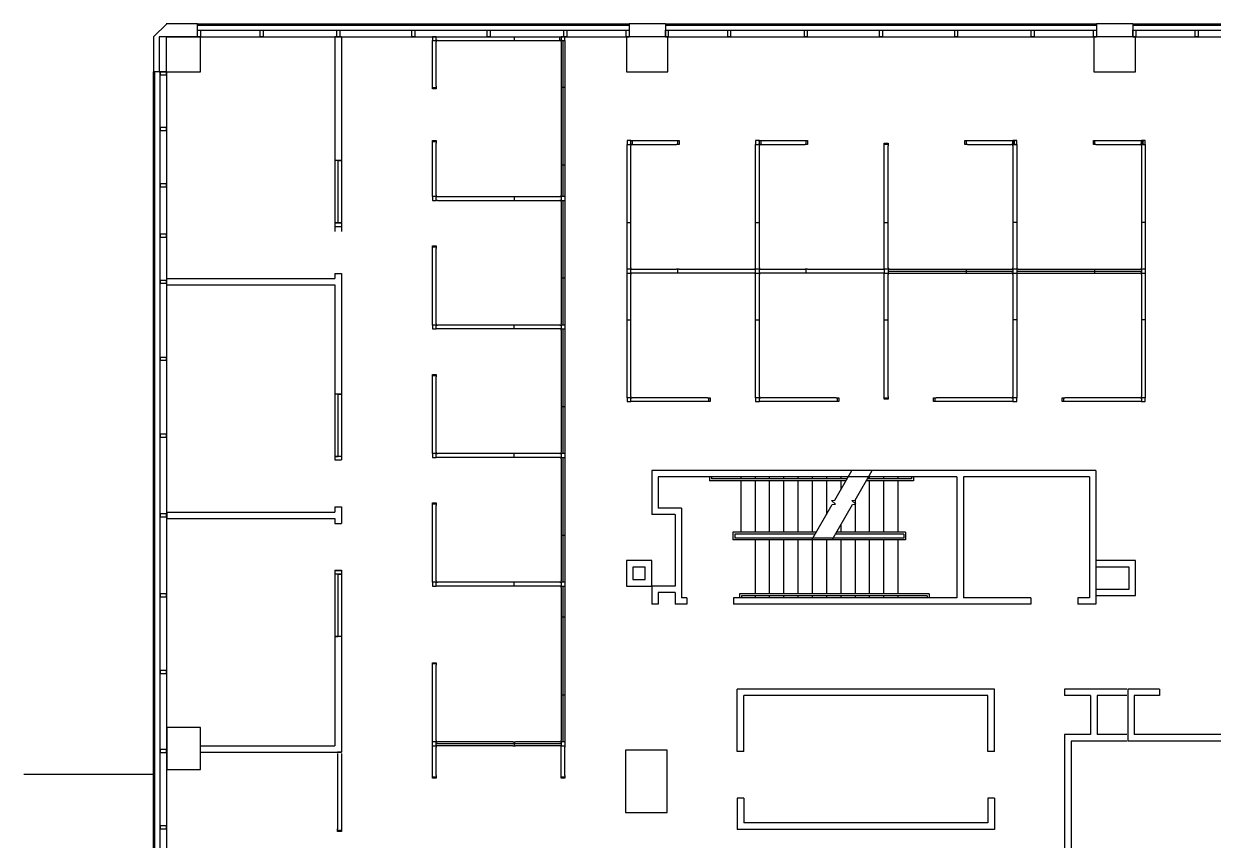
# Model space of a CAD drawing. Header units: inches. Extents: x 1104 to 3431, y 1204 to 3384.
# Drawn here: x 1104 to 2020, y 2755 to 3384 of the extents above; entities that cross this region are included whole.
import ezdxf

# ---------------------------------------------------------------- set-up
doc = ezdxf.new("R2010")
doc.units = ezdxf.units.IN
doc.header["$MEASUREMENT"] = 0
for name, color, linetype in [('E-B-CORE', 8, 'CONTINUOUS'), ('E-B-FURR', 6, 'CONTINUOUS'), ('E-B-GLAZ', 8, 'CONTINUOUS'), ('E-B-MULL', 8, 'CONTINUOUS'), ('E-B-SHEL', 2, 'CONTINUOUS'), ('E-F-STAIR', 8, 'CONTINUOUS'), ('PANELS_201', 6, 'CONTINUOUS')]:
    doc.layers.add(name, color=color, linetype=linetype)

msp = doc.modelspace()

# ---------------------------------------------------------------- linework, layer by layer
at = {"layer": 'E-B-CORE'}
for p, q in [((1929.5, 3040), (1587.5, 3040)), ((1587.5, 3040), (1587.5, 3006)), ((1822.5, 3035), (1592.5, 3035)), ((1592.5, 3035), (1592.5, 3011)), ((1822.5, 3035), (1822.5, 2942)), ((1924.5, 3035), (1827.5, 3035)), ((1827.5, 3035), (1827.5, 2942)), ((1924.5, 3035), (1924.5, 2942)), ((1929.5, 3040), (1929.5, 2937)), ((1605.5, 3006), (1587.5, 3006)), ((1610.5, 3011), (1592.5, 3011)), ((1605.5, 3006), (1605.5, 2951)), ((1610.5, 3011), (1610.5, 2942)), ((1955, 2965.610173), (1929.5, 2965.610173)), ((1955, 2948.610173), (1955, 2965.610173)), ((1605.5, 2951), (1587.5, 2951)), ((1587.5, 2951), (1587.5, 2937)), ((1605.5, 2946), (1592.5, 2946)), ((1592.5, 2946), (1592.5, 2937)), ((1605.5, 2946), (1605.5, 2937)), ((1614.5, 2942), (1610.5, 2942)), ((1614.5, 2942), (1614.5, 2937)), ((1822.5, 2942), (1650.5, 2942)), ((1650.5, 2942), (1650.5, 2937)), ((1879.5, 2942), (1827.5, 2942)), ((1879.5, 2942), (1879.5, 2937)), ((1924.5, 2942), (1915.5, 2942)), ((1915.5, 2942), (1915.5, 2937)), ((1929.5, 2948.610173), (1955, 2948.610173)), ((1592.5, 2937), (1587.5, 2937)), ((1614.5, 2937), (1605.5, 2937)), ((1879.5, 2937), (1650.5, 2937)), ((1929.5, 2937), (1915.5, 2937)), ((1954, 2871.610173), (1954, 2831.610173)), ((1978.5, 2871.610173), (1954, 2871.610173)), ((1959, 2866.610173), (1959, 2836.610173)), ((1978.5, 2866.610173), (1959, 2866.610173)), ((1978.5, 2871.610173), (1978.5, 2866.610173)), ((2103, 2831.610173), (1954, 2831.610173)), ((2103, 2836.610173), (1959, 2836.610173))]:
    msp.add_line(p, q, dxfattribs=at)
for points in [[(1587.5, 2970.610173), (1568, 2970.610173), (1568, 2951), (1587.5, 2951)], [(1582.5, 2965.610173), (1573, 2965.610173), (1573, 2956), (1582.5, 2956)]]:
    msp.add_lwpolyline(points, close=True, dxfattribs=at)
for points in [[(1960, 2970.610173), (1929.5, 2970.610173)], [(1929.5, 2943.610173), (1960, 2943.610173), (1960, 2970.610173)]]:
    msp.add_lwpolyline(points, dxfattribs=at)
at = {"layer": 'E-B-FURR'}
for p, q in [((1238, 3374), (1570, 3374)), ((1348.520601, 3374), (1343.436327, 3374)), ((1343.520601, 3374), (1343.520601, 3223.960452)), ((1348.520601, 3374), (1348.520601, 3223.960452)), ((1598, 3374), (1930, 3374)), ((1958, 3374), (2290, 3374)), ((1214.058273, 2716), (1214.058273, 3347)), ((1343.520601, 3230.812555), (1348.520601, 3230.812555)), ((1343.520601, 3227.812555), (1348.520601, 3227.812555)), ((1214.083223, 3187.960452), (1343.520601, 3187.960452)), ((1214.083223, 3182.862676), (1214.083223, 3187.862676)), ((1343.520601, 3191.812555), (1343.520601, 3187.960452)), ((1343.520601, 3191.812555), (1348.520601, 3191.812555)), ((1348.520601, 3191.812555), (1348.520601, 3048.117026)), ((1214.083223, 3182.960452), (1343.520601, 3182.960452)), ((1343.520601, 3182.960452), (1343.520601, 3048.117026)), ((1343.520601, 3048.117026), (1348.520601, 3048.117026)), ((1214.058273, 3007.971546), (1343.520601, 3007.971546)), ((1214.058273, 3007.93089), (1214.058273, 3002.93089)), ((1343.520601, 3012.117026), (1348.520601, 3012.117026)), ((1343.520601, 3012.117026), (1343.520601, 3007.971546)), ((1348.520601, 3012.117026), (1348.520601, 2999.117026)), ((1214.058273, 3002.971546), (1343.520601, 3002.971546)), ((1343.520601, 3002.971546), (1343.520601, 2999.117026)), ((1343.520601, 2999.117026), (1348.520601, 2999.117026)), ((1343.353543, 2963.089481), (1348.353543, 2963.089481)), ((1343.520601, 2963.117026), (1343.520601, 2827.971546)), ((1343.520601, 2963.117026), (1348.520601, 2963.117026)), ((1348.520601, 2963.117026), (1348.520601, 2822.971546)), ((1851.389827, 2871.610173), (1653.389827, 2871.610173)), ((1653.389827, 2823.610173), (1653.389827, 2871.610173)), ((1846.389827, 2866.610173), (1658.389827, 2866.610173)), ((1658.389827, 2823.610173), (1658.389827, 2866.610173)), ((1846.389827, 2823.610173), (1846.389827, 2866.610173)), ((1851.389827, 2823.610173), (1851.389827, 2871.610173)), ((1953.389827, 2871.610173), (1905.389827, 2871.610173)), ((1905.389827, 2871.610173), (1905.389827, 2866.610173)), ((1925.389827, 2866.610173), (1905.389827, 2866.610173)), ((1925.389827, 2866.610173), (1925.389827, 2836.610173)), ((1930.389827, 2866.610173), (1930.389827, 2836.610173)), ((1953.389827, 2866.610173), (1930.389827, 2866.610173)), ((1925.389827, 2836.610173), (1905.389827, 2836.610173)), ((1905.389827, 2836.610173), (1905.389827, 2729.017365)), ((1953.389827, 2831.610173), (1910.389827, 2831.610173)), ((1910.389827, 2831.610173), (1910.389827, 2731.088433)), ((1953.389827, 2836.610173), (1930.389827, 2836.610173)), ((1240.111079, 2827.971546), (1343.520601, 2827.971546)), ((1240.111079, 2822.971546), (1348.520601, 2822.971546)), ((1658.389827, 2823.610173), (1653.389827, 2823.610173)), ((1851.389827, 2823.610173), (1846.389827, 2823.610173)), ((1214.087116, 2809.653132), (1240.111079, 2809.653132)), ((1653.389827, 2787.610173), (1653.389827, 2763.610173)), ((1658.389827, 2787.610173), (1653.389827, 2787.610173)), ((1658.389827, 2787.610173), (1658.389827, 2768.610173)), ((1846.389827, 2787.610173), (1846.389827, 2768.610173)), ((1851.389827, 2787.610173), (1846.389827, 2787.610173)), ((1851.389827, 2787.610173), (1851.389827, 2763.610173)), ((1846.389827, 2768.610173), (1658.389827, 2768.610173)), ((1851.389827, 2763.610173), (1653.389827, 2763.610173))]:
    msp.add_line(p, q, dxfattribs=at)
for points in [[(1240.111079, 3374), (1208.111079, 3374), (1208.111079, 3347), (1240.111079, 3347)], [(1600, 3374), (1568, 3374), (1568, 3347), (1600, 3347)], [(1960, 3374), (1928, 3374), (1928, 3347), (1960, 3347)], [(1599.389827, 2824.610173), (1567.389827, 2824.610173), (1567.389827, 2776.610173), (1599.389827, 2776.610173)]]:
    msp.add_lwpolyline(points, close=True, dxfattribs=at)
for points in [[(1240.111079, 2842), (1214.087116, 2842), (1214.087116, 2809.653132)], [(1240.111079, 2809.653132), (1240.111079, 2842)]]:
    msp.add_lwpolyline(points, dxfattribs=at)
at = {"layer": 'E-B-GLAZ'}
for p, q in [((1238, 3384), (1570, 3384)), ((1238, 3383), (1570, 3383)), ((1598, 3384), (1930, 3384)), ((1598, 3383), (1930, 3383)), ((1958, 3384), (2290, 3384)), ((1958, 3383), (2290, 3383)), ((1238, 3379), (1570, 3379)), ((1598, 3379), (1930, 3379)), ((1958, 3379), (2290, 3379)), ((1204, 2716), (1204, 3347.104663)), ((1205, 2716), (1205, 3347.104663)), ((1209, 2716), (1209, 3347)), ((1204, 2806), (1104, 2806))]:
    msp.add_line(p, q, dxfattribs=at)
for points in [[(1348.520601, 3230.812555), (1343.520601, 3230.812555), (1346.159248, 3230.812555), (1346.159248, 3278.812555), (1348.520601, 3278.812555), (1343.520601, 3278.812555)], [(1348.520601, 3050.903066), (1343.520601, 3050.903066), (1346.159248, 3050.903066), (1346.159248, 3098.903066), (1348.520601, 3098.903066), (1343.520601, 3098.903066)], [(1348.520601, 2912.117026), (1343.520601, 2912.117026), (1346.159248, 2912.117026), (1346.159248, 2960.117026), (1348.520601, 2960.117026), (1343.520601, 2960.117026)]]:
    msp.add_lwpolyline(points, dxfattribs=at)
at = {"layer": 'E-B-MULL'}
for points in [[(1240.117978, 3379), (1240.117978, 3374), (1237.867978, 3374), (1237.867978, 3379)], [(1288.25, 3379), (1288.25, 3374), (1286, 3374), (1286, 3379)], [(1347.25, 3379), (1347.25, 3374), (1345, 3374), (1345, 3379)], [(1405.125, 3379), (1405.125, 3374), (1402.875, 3374), (1402.875, 3379)], [(1463, 3379), (1463, 3374), (1460.75, 3374), (1460.75, 3379)], [(1522, 3379), (1522, 3374), (1519.75, 3374), (1519.75, 3379)], [(1570, 3379), (1570, 3374), (1567.75, 3374), (1567.75, 3379)], [(1600.25, 3379), (1600.25, 3374), (1598, 3374), (1598, 3379)], [(1648.25, 3379), (1648.25, 3374), (1646, 3374), (1646, 3379)], [(1707.25, 3379), (1707.25, 3374), (1705, 3374), (1705, 3379)], [(1765.125, 3379), (1765.125, 3374), (1762.875, 3374), (1762.875, 3379)], [(1823, 3379), (1823, 3374), (1820.75, 3374), (1820.75, 3379)], [(1882, 3379), (1882, 3374), (1879.75, 3374), (1879.75, 3379)], [(1930, 3379), (1930, 3374), (1927.75, 3374), (1927.75, 3379)], [(1960.25, 3379), (1960.25, 3374), (1958, 3374), (1958, 3379)], [(2008.25, 3379), (2008.25, 3374), (2006, 3374), (2006, 3379)], [(1209, 3344.75), (1214, 3344.75), (1214, 3347), (1209, 3347)], [(1209, 3301.760686), (1214, 3301.760686), (1214, 3304.010686), (1209, 3304.010686)], [(1208.979503, 3258.540661), (1213.979503, 3258.540661), (1213.979503, 3260.790661), (1208.979503, 3260.790661)], [(1208.979503, 3219.763366), (1213.979503, 3219.763366), (1213.979503, 3222.013366), (1208.979503, 3222.013366)], [(1209, 3184.153265), (1214, 3184.153265), (1214, 3186.403265), (1209, 3186.403265)], [(1209, 3124.867484), (1214, 3124.867484), (1214, 3127.117484), (1209, 3127.117484)], [(1209, 3065.658881), (1214, 3065.658881), (1214, 3067.908881), (1209, 3067.908881)], [(1209, 3004.299338), (1214, 3004.299338), (1214, 3006.549338), (1209, 3006.549338)], [(1209, 2942.771172), (1214, 2942.771172), (1214, 2945.021172), (1209, 2945.021172)], [(1209, 2883.621373), (1214, 2883.621373), (1214, 2885.871373), (1209, 2885.871373)], [(1209, 2822.942576), (1214, 2822.942576), (1214, 2825.192576), (1209, 2825.192576)], [(1209, 2764.079505), (1214, 2764.079505), (1214, 2766.329505), (1209, 2766.329505)]]:
    msp.add_lwpolyline(points, close=True, dxfattribs=at)
at = {"layer": 'E-B-SHEL'}
for p, q in [((1214.0399, 3384), (1204, 3373.9601)), ((1237.669498, 3384), (1213.688372, 3384)), ((1237.699478, 3373.9601), (1237.699478, 3383.9601)), ((1570, 3384), (1570, 3374)), ((1598, 3384), (1570, 3384)), ((1598, 3384), (1598, 3374)), ((1930, 3384), (1930, 3374)), ((1958, 3384), (1930, 3384)), ((1958, 3384), (1958, 3374)), ((1204, 3373.9601), (1204, 3347.104663)), ((1238, 3374), (1210, 3374)), ((1238, 3374.010018), (1210.368025, 3374.010018)), ((1214, 3347.104663), (1214, 3373.9601)), ((1214, 3373.9601), (1240.165804, 3373.9601)), ((1598, 3374), (1570, 3374)), ((1958, 3374), (1930, 3374)), ((1214, 3347.104663), (1204, 3347.104663))]:
    msp.add_line(p, q, dxfattribs=at)
at = {"layer": 'E-F-STAIR'}
for p, q in [((1632, 3035), (1632, 3032)), ((1737.004818, 3032), (1632, 3032)), ((1633.5, 3035), (1633.5, 3033.5)), ((1737.870843, 3033.5), (1633.5, 3033.5)), ((1656, 3035), (1656, 3033.5)), ((1656, 3032), (1656, 2992.5)), ((1667, 3035), (1667, 3033.5)), ((1667, 3032), (1667, 2992.5)), ((1678, 3035), (1678, 3033.5)), ((1678, 3032), (1678, 2992.5)), ((1689, 3035), (1689, 3033.5)), ((1689, 3032), (1689, 2992.5)), ((1700, 3035), (1700, 3033.5)), ((1700, 3032), (1700, 2992.5)), ((1711, 3035), (1711, 3033.5)), ((1711, 3032), (1711, 2992.5)), ((1722, 3035), (1722, 3033.5)), ((1722, 3032), (1722, 3006.010893)), ((1733, 3035), (1733, 3033.5)), ((1733, 3032), (1733, 3025.063452)), ((1789, 3032), (1752.667234, 3032)), ((1787.5, 3033.5), (1753.533259, 3033.5)), ((1755, 3035), (1755, 3033.5)), ((1755, 3032), (1755, 2992.5)), ((1766, 3035), (1766, 3033.5)), ((1766, 3032), (1766, 2992.5)), ((1777, 3035), (1777, 3033.5)), ((1777, 3032), (1777, 2992.5)), ((1787.5, 3035), (1787.5, 3033.5)), ((1789, 3035), (1789, 3032)), ((1744, 3017.25124), (1744, 2992.5)), ((1733, 2997.935352), (1733, 2992.5)), ((1714.199482, 2992.5), (1650, 2992.5)), ((1650, 2992.5), (1650, 2986.5)), ((1783, 2986.5), (1650, 2986.5)), ((1713.333457, 2991), (1651.5, 2991)), ((1651.5, 2991), (1651.5, 2988)), ((1781.5, 2988), (1651.5, 2988)), ((1667, 2986.5), (1667, 2945)), ((1678, 2986.5), (1678, 2945)), ((1689, 2986.5), (1689, 2945)), ((1700, 2986.5), (1700, 2945)), ((1711, 2986.5), (1711, 2945)), ((1722, 2986.5), (1722, 2945)), ((1781.5, 2991), (1728.995873, 2991)), ((1783, 2992.5), (1729.861898, 2992.5)), ((1733, 2986.5), (1733, 2945)), ((1744, 2986.5), (1744, 2945)), ((1755, 2986.5), (1755, 2945)), ((1766, 2986.5), (1766, 2945)), ((1777, 2986.5), (1777, 2945)), ((1781.5, 2991), (1781.5, 2988)), ((1783, 2992.5), (1783, 2986.5)), ((1801, 2945), (1655, 2945)), ((1655, 2945), (1655, 2942)), ((1799.5, 2943.5), (1656.5, 2943.5)), ((1656.5, 2943.5), (1656.5, 2942)), ((1667, 2943.5), (1667, 2942)), ((1678, 2943.5), (1678, 2942)), ((1689, 2943.5), (1689, 2942)), ((1700, 2943.5), (1700, 2942)), ((1711, 2943.5), (1711, 2942)), ((1722, 2943.5), (1722, 2942)), ((1733, 2943.5), (1733, 2942)), ((1744, 2943.5), (1744, 2942)), ((1755, 2943.5), (1755, 2942)), ((1766, 2943.5), (1766, 2942)), ((1777, 2943.5), (1777, 2942)), ((1799.5, 2943.5), (1799.5, 2942)), ((1801, 2945), (1801, 2942))]:
    msp.add_line(p, q, dxfattribs=at)
for points in [[(1710.735381, 2986.5), (1726.431571, 3013.6866), (1728.930949, 3014.015649), (1726.002746, 3016.943852), (1728.502124, 3017.272902), (1741.62362, 3040)], [(1726.397797, 2986.5), (1742.093987, 3013.6866), (1744.593365, 3014.015649), (1741.665162, 3016.943852), (1744.16454, 3017.272902), (1757.286036, 3040)]]:
    msp.add_lwpolyline(points, dxfattribs=at)
at = {"layer": 'PANELS_201', "linetype": 'Continuous'}
for p, q in [((1480.6363, 3374), (1482.6363, 3374)), ((1480.6363, 3371), (1482.6363, 3371)), ((1481.6363, 3374), (1481.6363, 3371)), ((1517.636298, 3374), (1517.636298, 3371)), ((1571.501499, 3291.01024), (1571.501499, 3294.01024)), ((1670.501499, 3291.01024), (1670.501499, 3294.01024)), ((1866.501499, 3294.01024), (1866.501499, 3291.01024)), ((1965.501499, 3294.01024), (1965.501499, 3291.01024)), ((1572.501499, 3195.01024), (1606.501499, 3195.01024)), ((1606.501499, 3192.01024), (1572.501499, 3192.01024)), ((1608.501499, 3195.01024), (1666.501499, 3195.01024)), ((1666.501499, 3192.01024), (1608.501499, 3192.01024)), ((1671.501499, 3195.01024), (1705.501499, 3195.01024)), ((1705.501499, 3192.01024), (1671.501499, 3192.01024)), ((1707.501499, 3195.01024), (1765.501499, 3195.01024)), ((1765.501499, 3192.01024), (1707.501499, 3192.01024))]:
    msp.add_line(p, q, dxfattribs=at)
for points in [[(1421.6363, 3374), (1418.6363, 3374), (1418.6363, 3371)], [(1418.6363, 3370), (1418.6363, 3371), (1421.6363, 3371), (1421.6363, 3370)], [(1422.6363, 3371), (1421.6363, 3371), (1421.6363, 3374), (1422.6363, 3374)], [(1422.6363, 3374), (1480.6363, 3374)], [(1422.6363, 3371), (1480.6363, 3371)], [(1482.6363, 3374), (1516.636298, 3374)], [(1482.6363, 3371), (1516.636298, 3371)], [(1518.636298, 3371), (1517.636298, 3371), (1516.636298, 3371), (1516.636298, 3374), (1518.636298, 3374)], [(1516.636298, 3374), (1517.636298, 3374), (1517.636298, 3371), (1516.636298, 3371)], [(1520.636298, 3371), (1520.636298, 3374), (1517.636298, 3374)], [(1517.636298, 3370), (1517.636298, 3371), (1520.636298, 3371), (1520.636298, 3370)], [(1519.136298, 3371), (1519.136298, 3335)], [(1418.6363, 3336.000002), (1418.6363, 3370)], [(1421.6363, 3336.000002), (1421.6363, 3370)], [(1517.636298, 3370), (1517.636298, 3336)], [(1520.636298, 3370), (1520.636298, 3336)], [(1421.6363, 3336.000002), (1421.6363, 3335.000002), (1421.6363, 3334.000002), (1418.6363, 3334.000002), (1418.6363, 3336.000002)], [(1418.6363, 3335.000002), (1421.6363, 3335.000002)], [(1517.635523, 3335.998679), (1517.635523, 3333.998679)], [(1520.635523, 3334.998679), (1517.635523, 3334.998679)], [(1517.635523, 3333.998679), (1517.635523, 3275.998679)], [(1519.135523, 3334.998679), (1519.135523, 3274.998679)], [(1520.635523, 3335.998679), (1520.635523, 3333.998679)], [(1520.635523, 3333.998679), (1520.635523, 3275.998679)], [(1418.635523, 3291.998679), (1418.635523, 3292.998679), (1418.635523, 3293.998679), (1421.635523, 3293.998679), (1421.635523, 3291.998679)], [(1421.635523, 3292.998679), (1418.635523, 3292.998679)], [(1418.635523, 3251.998679), (1418.635523, 3291.998679)], [(1421.635523, 3251.998679), (1421.635523, 3291.998679)], [(1571.501499, 3294.01024), (1568.501499, 3294.01024), (1568.501499, 3291.01024)], [(1568.501499, 3290.01024), (1568.501499, 3291.01024), (1571.501499, 3291.01024), (1571.501499, 3290.01024)], [(1568.501499, 3232.01024), (1568.501499, 3290.01024)], [(1570.501499, 3294.01024), (1571.501499, 3294.01024), (1572.501499, 3294.01024), (1572.501499, 3291.01024), (1570.501499, 3291.01024)], [(1572.501499, 3291.01024), (1571.501499, 3291.01024), (1571.501499, 3294.01024), (1572.501499, 3294.01024)], [(1571.501499, 3232.01024), (1571.501499, 3290.01024)], [(1572.501499, 3294.01024), (1606.501498, 3294.01024)], [(1572.501499, 3291.01024), (1606.501498, 3291.01024)], [(1606.501498, 3294.01024), (1607.501498, 3294.01024), (1608.501498, 3294.01024), (1608.501498, 3291.01024), (1606.501498, 3291.01024)], [(1607.501498, 3291.01024), (1607.501498, 3294.01024)], [(1670.501499, 3294.01024), (1667.501499, 3294.01024), (1667.501499, 3291.01024)], [(1667.501499, 3290.01024), (1667.501499, 3291.01024), (1670.501499, 3291.01024), (1670.501499, 3290.01024)], [(1667.501499, 3232.01024), (1667.501499, 3290.01024)], [(1669.501499, 3294.01024), (1670.501499, 3294.01024), (1671.501499, 3294.01024), (1671.501499, 3291.01024), (1669.501499, 3291.01024)], [(1671.501499, 3291.01024), (1670.501499, 3291.01024), (1670.501499, 3294.01024), (1671.501499, 3294.01024)], [(1670.501499, 3232.01024), (1670.501499, 3290.01024)], [(1671.501499, 3294.01024), (1705.501498, 3294.01024)], [(1671.501499, 3291.01024), (1705.501498, 3291.01024)], [(1705.501498, 3294.01024), (1706.501498, 3294.01024), (1707.501498, 3294.01024), (1707.501498, 3291.01024), (1705.501498, 3291.01024)], [(1706.501498, 3291.01024), (1706.501498, 3294.01024)], [(1766.501499, 3290.01024), (1766.501499, 3291.01024), (1766.501499, 3292.01024), (1769.501499, 3292.01024), (1769.501499, 3290.01024)], [(1769.501499, 3291.01024), (1766.501499, 3291.01024)], [(1766.501499, 3232.01024), (1766.501499, 3290.01024)], [(1769.501499, 3232.01024), (1769.501499, 3290.01024)], [(1830.501501, 3291.01024), (1829.501501, 3291.01024), (1828.501501, 3291.01024), (1828.501501, 3294.01024), (1830.501501, 3294.01024)], [(1829.501501, 3294.01024), (1829.501501, 3291.01024)], [(1830.501501, 3294.01024), (1864.501499, 3294.01024)], [(1830.501501, 3291.01024), (1864.501499, 3291.01024)], [(1864.501499, 3294.01024), (1865.501499, 3294.01024), (1865.501499, 3291.01024), (1864.501499, 3291.01024)], [(1867.501499, 3291.01024), (1866.501499, 3291.01024), (1865.501499, 3291.01024), (1865.501499, 3294.01024), (1867.501499, 3294.01024)], [(1868.501499, 3291.01024), (1868.501499, 3294.01024), (1865.501499, 3294.01024)], [(1865.501499, 3290.01024), (1865.501499, 3291.01024), (1868.501499, 3291.01024), (1868.501499, 3290.01024)], [(1865.501499, 3290.01024), (1865.501499, 3232.01024)], [(1868.501499, 3290.01024), (1868.501499, 3232.01024)], [(1929.501501, 3291.01024), (1928.501501, 3291.01024), (1927.501501, 3291.01024), (1927.501501, 3294.01024), (1929.501501, 3294.01024)], [(1928.501501, 3294.01024), (1928.501501, 3291.01024)], [(1929.501501, 3294.01024), (1963.501499, 3294.01024)], [(1929.501501, 3291.01024), (1963.501499, 3291.01024)], [(1963.501499, 3294.01024), (1964.501499, 3294.01024), (1964.501499, 3291.01024), (1963.501499, 3291.01024)], [(1966.501499, 3291.01024), (1965.501499, 3291.01024), (1964.501499, 3291.01024), (1964.501499, 3294.01024), (1966.501499, 3294.01024)], [(1967.501499, 3291.01024), (1967.501499, 3294.01024), (1964.501499, 3294.01024)], [(1964.501499, 3290.01024), (1964.501499, 3291.01024), (1967.501499, 3291.01024), (1967.501499, 3290.01024)], [(1964.501499, 3290.01024), (1964.501499, 3232.01024)], [(1967.501499, 3290.01024), (1967.501499, 3232.01024)], [(1517.635523, 3275.998679), (1517.635523, 3273.998679)], [(1520.635523, 3274.998679), (1517.635523, 3274.998679)], [(1517.635523, 3273.998679), (1517.635523, 3251.998679)], [(1519.135523, 3274.998679), (1519.135523, 3250.998679)], [(1520.635523, 3275.998679), (1520.635523, 3273.998679)], [(1520.635523, 3273.998679), (1520.635523, 3251.998679)], [(1421.635523, 3251.998679), (1421.635523, 3250.998679), (1418.635523, 3250.998679), (1418.635523, 3251.998679)], [(1520.635523, 3251.998679), (1520.635523, 3250.998679), (1517.635523, 3250.998679), (1517.635523, 3251.998679)], [(1418.635523, 3250.998679), (1418.635523, 3247.998679), (1421.635523, 3247.998679)], [(1422.635523, 3247.998679), (1421.635523, 3247.998679), (1421.635523, 3250.998679), (1422.635523, 3250.998679)], [(1422.635523, 3250.998679), (1480.635523, 3250.998679)], [(1422.635523, 3247.998679), (1480.635523, 3247.998679)], [(1480.635523, 3250.998679), (1482.635523, 3250.998679)], [(1480.635523, 3247.998679), (1482.635523, 3247.998679)], [(1481.635523, 3250.998679), (1481.635523, 3247.998679)], [(1482.635523, 3250.998679), (1516.635523, 3250.998679)], [(1482.635523, 3247.998679), (1516.635523, 3247.998679)], [(1516.635523, 3250.998679), (1517.635523, 3250.998679), (1517.635523, 3247.998679), (1516.635523, 3247.998679)], [(1517.635523, 3246.998679), (1517.635523, 3247.998679), (1520.635523, 3247.998679), (1520.635523, 3246.998679)], [(1517.635523, 3246.998679), (1517.635523, 3188.998679)], [(1519.135523, 3247.998679), (1519.135523, 3187.998679)], [(1520.635523, 3250.998679), (1520.635523, 3247.998679)], [(1520.635523, 3246.998679), (1520.635523, 3188.998679)], [(1568.501499, 3230.01024), (1568.501499, 3232.01024)], [(1568.501499, 3231.01024), (1571.501499, 3231.01024)], [(1568.501499, 3196.01024), (1568.501499, 3230.01024)], [(1571.501499, 3230.01024), (1571.501499, 3232.01024)], [(1571.501499, 3196.01024), (1571.501499, 3230.01024)], [(1667.501499, 3230.01024), (1667.501499, 3232.01024)], [(1667.501499, 3231.01024), (1670.501499, 3231.01024)], [(1667.501499, 3196.01024), (1667.501499, 3230.01024)], [(1670.501499, 3230.01024), (1670.501499, 3232.01024)], [(1670.501499, 3196.01024), (1670.501499, 3230.01024)], [(1766.501499, 3230.01024), (1766.501499, 3232.01024)], [(1766.501499, 3231.01024), (1769.501499, 3231.01024)], [(1766.501499, 3196.01024), (1766.501499, 3230.01024)], [(1769.501499, 3230.01024), (1769.501499, 3232.01024)], [(1769.501499, 3196.01024), (1769.501499, 3230.01024)], [(1865.501499, 3232.01024), (1865.501499, 3230.01024)], [(1868.501499, 3231.01024), (1865.501499, 3231.01024)], [(1865.501499, 3230.01024), (1865.501499, 3196.01024)], [(1868.501499, 3232.01024), (1868.501499, 3230.01024)], [(1868.501499, 3230.01024), (1868.501499, 3196.01024)], [(1964.501499, 3232.01024), (1964.501499, 3230.01024)], [(1967.501499, 3231.01024), (1964.501499, 3231.01024)], [(1964.501499, 3230.01024), (1964.501499, 3196.01024)], [(1967.501499, 3232.01024), (1967.501499, 3230.01024)], [(1967.501499, 3230.01024), (1967.501499, 3196.01024)], [(1418.635523, 3210.998679), (1418.635523, 3211.998679), (1418.635523, 3212.998679), (1421.635523, 3212.998679), (1421.635523, 3210.998679)], [(1421.635523, 3211.998679), (1418.635523, 3211.998679)], [(1418.635523, 3152.998679), (1418.635523, 3210.998679)], [(1421.635523, 3152.998679), (1421.635523, 3210.998679)], [(1517.635523, 3188.998679), (1517.635523, 3186.998679)], [(1520.635523, 3187.998679), (1517.635523, 3187.998679)], [(1517.635523, 3186.998679), (1517.635523, 3152.998679)], [(1519.135523, 3187.998679), (1519.135523, 3151.998679)], [(1520.635523, 3188.998679), (1520.635523, 3186.998679)], [(1520.635523, 3186.998679), (1520.635523, 3152.998679)], [(1571.501499, 3196.01024), (1571.501499, 3195.01024), (1568.501499, 3195.01024), (1568.501499, 3196.01024)], [(1568.501499, 3192.01024), (1568.501499, 3195.01024)], [(1568.501499, 3191.01024), (1568.501499, 3192.01024), (1571.501499, 3192.01024), (1571.501499, 3191.01024)], [(1568.501499, 3157.01024), (1568.501499, 3191.01024)], [(1572.501499, 3192.01024), (1571.501499, 3192.01024), (1571.501499, 3195.01024), (1572.501499, 3195.01024)], [(1571.501499, 3157.01024), (1571.501499, 3191.01024)], [(1608.501499, 3195.01024), (1606.501499, 3195.01024)], [(1608.501499, 3192.01024), (1606.501499, 3192.01024)], [(1607.501499, 3192.01024), (1607.501499, 3195.01024)], [(1666.501499, 3192.01024), (1667.501499, 3192.01024), (1667.501499, 3195.01024), (1666.501499, 3195.01024)], [(1670.501499, 3196.01024), (1670.501499, 3195.01024), (1667.501499, 3195.01024), (1667.501499, 3196.01024)], [(1667.501499, 3191.01024), (1667.501499, 3192.01024), (1670.501499, 3192.01024), (1670.501499, 3191.01024)], [(1667.501499, 3157.01024), (1667.501499, 3191.01024)], [(1671.501499, 3192.01024), (1670.501499, 3192.01024), (1670.501499, 3195.01024), (1671.501499, 3195.01024)], [(1670.501499, 3157.01024), (1670.501499, 3191.01024)], [(1707.501499, 3195.01024), (1705.501499, 3195.01024)], [(1707.501499, 3192.01024), (1705.501499, 3192.01024)], [(1706.501499, 3192.01024), (1706.501499, 3195.01024)], [(1765.501499, 3195.01024), (1766.501499, 3195.01024), (1766.501499, 3192.01024), (1765.501499, 3192.01024)], [(1769.501499, 3196.01024), (1769.501499, 3195.01024), (1766.501499, 3195.01024), (1766.501499, 3196.01024)], [(1766.501499, 3191.01024), (1766.501499, 3192.01024), (1769.501499, 3192.01024), (1769.501499, 3191.01024)], [(1766.501499, 3157.01024), (1766.501499, 3191.01024)], [(1770.501499, 3195.01024), (1769.501499, 3195.01024), (1769.501499, 3192.01024), (1770.501499, 3192.01024)], [(1769.501499, 3193.51024), (1829.501499, 3193.51024)], [(1769.501499, 3157.01024), (1769.501499, 3191.01024)], [(1770.501499, 3195.01024), (1828.501499, 3195.01024)], [(1770.501499, 3192.01024), (1828.501499, 3192.01024)], [(1828.501499, 3195.01024), (1830.501499, 3195.01024)], [(1828.501499, 3192.01024), (1830.501499, 3192.01024)], [(1829.501499, 3195.01024), (1829.501499, 3192.01024)], [(1829.501499, 3193.51024), (1865.501499, 3193.51024)], [(1830.501499, 3195.01024), (1864.501499, 3195.01024)], [(1830.501499, 3192.01024), (1864.501499, 3192.01024)], [(1864.501499, 3195.01024), (1865.501499, 3195.01024), (1865.501499, 3192.01024), (1864.501499, 3192.01024)], [(1868.501499, 3196.01024), (1868.501499, 3195.01024), (1865.501499, 3195.01024), (1865.501499, 3196.01024)], [(1865.501499, 3191.01024), (1865.501499, 3192.01024), (1868.501499, 3192.01024), (1868.501499, 3191.01024)], [(1865.501499, 3191.01024), (1865.501499, 3157.01024)], [(1869.501499, 3195.01024), (1868.501499, 3195.01024), (1868.501499, 3192.01024), (1869.501499, 3192.01024)], [(1868.501499, 3193.51024), (1928.501499, 3193.51024)], [(1868.501499, 3191.01024), (1868.501499, 3157.01024)], [(1869.501499, 3195.01024), (1927.501499, 3195.01024)], [(1869.501499, 3192.01024), (1927.501499, 3192.01024)], [(1927.501499, 3195.01024), (1929.501499, 3195.01024)], [(1927.501499, 3192.01024), (1929.501499, 3192.01024)], [(1928.501499, 3195.01024), (1928.501499, 3192.01024)], [(1928.501499, 3193.51024), (1964.501499, 3193.51024)], [(1929.501499, 3195.01024), (1963.501499, 3195.01024)], [(1929.501499, 3192.01024), (1963.501499, 3192.01024)], [(1963.501499, 3195.01024), (1964.501499, 3195.01024), (1964.501499, 3192.01024), (1963.501499, 3192.01024)], [(1967.501499, 3196.01024), (1967.501499, 3195.01024), (1964.501499, 3195.01024), (1964.501499, 3196.01024)], [(1964.501499, 3191.01024), (1964.501499, 3192.01024), (1967.501499, 3192.01024), (1967.501499, 3191.01024)], [(1964.501499, 3191.01024), (1964.501499, 3157.01024)], [(1967.501499, 3195.01024), (1967.501499, 3192.01024)], [(1967.501499, 3191.01024), (1967.501499, 3157.01024)], [(1421.635523, 3152.998679), (1421.635523, 3151.998679), (1418.635523, 3151.998679), (1418.635523, 3152.998679)], [(1418.635523, 3151.998679), (1418.635523, 3148.998679), (1421.635523, 3148.998679)], [(1422.635523, 3148.998679), (1421.635523, 3148.998679), (1421.635523, 3151.998679), (1422.635523, 3151.998679)], [(1480.635523, 3151.998679), (1422.635523, 3151.998679)], [(1482.635523, 3151.998679), (1480.635523, 3151.998679)], [(1481.635523, 3148.998679), (1481.635523, 3151.998679)], [(1516.635523, 3151.998679), (1482.635523, 3151.998679)], [(1516.635523, 3151.998679), (1517.635523, 3151.998679), (1517.635523, 3148.998679), (1516.635523, 3148.998679)], [(1520.635523, 3152.998679), (1520.635523, 3151.998679), (1517.635523, 3151.998679), (1517.635523, 3152.998679)], [(1520.635523, 3151.998679), (1520.635523, 3148.998679)], [(1568.501499, 3155.01024), (1568.501499, 3157.01024)], [(1568.501499, 3156.01024), (1571.501499, 3156.01024)], [(1568.501499, 3097.01024), (1568.501499, 3155.01024)], [(1571.501499, 3155.01024), (1571.501499, 3157.01024)], [(1571.501499, 3097.01024), (1571.501499, 3155.01024)], [(1667.501499, 3155.01024), (1667.501499, 3157.01024)], [(1667.501499, 3156.01024), (1670.501499, 3156.01024)], [(1667.501499, 3097.01024), (1667.501499, 3155.01024)], [(1670.501499, 3155.01024), (1670.501499, 3157.01024)], [(1670.501499, 3097.01024), (1670.501499, 3155.01024)], [(1766.501499, 3155.01024), (1766.501499, 3157.01024)], [(1766.501499, 3156.01024), (1769.501499, 3156.01024)], [(1766.501499, 3097.01024), (1766.501499, 3155.01024)], [(1769.501499, 3155.01024), (1769.501499, 3157.01024)], [(1769.501499, 3097.01024), (1769.501499, 3155.01024)], [(1865.501499, 3157.01024), (1865.501499, 3155.01024)], [(1868.501499, 3156.01024), (1865.501499, 3156.01024)], [(1865.501499, 3155.01024), (1865.501499, 3097.01024)], [(1868.501499, 3157.01024), (1868.501499, 3155.01024)], [(1868.501499, 3155.01024), (1868.501499, 3097.01024)], [(1964.501499, 3157.01024), (1964.501499, 3155.01024)], [(1967.501499, 3156.01024), (1964.501499, 3156.01024)], [(1964.501499, 3155.01024), (1964.501499, 3097.01024)], [(1967.501499, 3157.01024), (1967.501499, 3155.01024)], [(1967.501499, 3155.01024), (1967.501499, 3097.01024)], [(1480.635523, 3148.998679), (1422.635523, 3148.998679)], [(1482.635523, 3148.998679), (1480.635523, 3148.998679)], [(1516.635523, 3148.998679), (1482.635523, 3148.998679)], [(1517.635523, 3147.998679), (1517.635523, 3148.998679), (1520.635523, 3148.998679), (1520.635523, 3147.998679)], [(1517.635523, 3147.998679), (1517.635523, 3089.998679)], [(1519.135523, 3148.998679), (1519.135523, 3088.998679)], [(1520.635523, 3147.998679), (1520.635523, 3089.998679)], [(1418.635523, 3111.998679), (1418.635523, 3112.998679), (1418.635523, 3113.998679), (1421.635523, 3113.998679), (1421.635523, 3111.998679)], [(1421.635523, 3112.998679), (1418.635523, 3112.998679)], [(1418.635523, 3053.998679), (1418.635523, 3111.998679)], [(1421.635523, 3053.998679), (1421.635523, 3111.998679)], [(1571.501499, 3097.01024), (1571.501499, 3096.01024), (1568.501499, 3096.01024), (1568.501499, 3097.01024)], [(1568.501499, 3096.01024), (1568.501499, 3093.01024), (1571.501499, 3093.01024)], [(1572.501499, 3093.01024), (1571.501499, 3093.01024), (1571.501499, 3096.01024), (1572.501499, 3096.01024)], [(1630.501499, 3096.01024), (1572.501499, 3096.01024)], [(1630.501499, 3096.01024), (1631.501499, 3096.01024), (1632.501499, 3096.01024), (1632.501499, 3093.01024), (1630.501499, 3093.01024)], [(1631.501499, 3093.01024), (1631.501499, 3096.01024)], [(1670.501499, 3097.01024), (1670.501499, 3096.01024), (1667.501499, 3096.01024), (1667.501499, 3097.01024)], [(1667.501499, 3096.01024), (1667.501499, 3093.01024), (1670.501499, 3093.01024)], [(1671.501499, 3093.01024), (1670.501499, 3093.01024), (1670.501499, 3096.01024), (1671.501499, 3096.01024)], [(1729.501499, 3096.01024), (1671.501499, 3096.01024)], [(1729.501499, 3096.01024), (1730.501499, 3096.01024), (1731.501499, 3096.01024), (1731.501499, 3093.01024), (1729.501499, 3093.01024)], [(1730.501499, 3093.01024), (1730.501499, 3096.01024)], [(1769.501499, 3097.01024), (1769.501499, 3096.01024), (1769.501499, 3095.01024), (1766.501499, 3095.01024), (1766.501499, 3097.01024)], [(1766.501499, 3096.01024), (1769.501499, 3096.01024)], [(1806.501499, 3093.01024), (1805.501499, 3093.01024), (1804.501499, 3093.01024), (1804.501499, 3096.01024), (1806.501499, 3096.01024)], [(1805.501499, 3096.01024), (1805.501499, 3093.01024)], [(1864.501499, 3096.01024), (1806.501499, 3096.01024)], [(1864.501499, 3096.01024), (1865.501499, 3096.01024), (1865.501499, 3093.01024), (1864.501499, 3093.01024)], [(1868.501499, 3097.01024), (1868.501499, 3096.01024), (1865.501499, 3096.01024), (1865.501499, 3097.01024)], [(1865.501499, 3093.01024), (1868.501499, 3093.01024), (1868.501499, 3096.01024)], [(1905.501499, 3093.01024), (1904.501499, 3093.01024), (1903.501499, 3093.01024), (1903.501499, 3096.01024), (1905.501499, 3096.01024)], [(1904.501499, 3096.01024), (1904.501499, 3093.01024)], [(1963.501499, 3096.01024), (1905.501499, 3096.01024)], [(1963.501499, 3096.01024), (1964.501499, 3096.01024), (1964.501499, 3093.01024), (1963.501499, 3093.01024)], [(1967.501499, 3097.01024), (1967.501499, 3096.01024), (1964.501499, 3096.01024), (1964.501499, 3097.01024)], [(1964.501499, 3093.01024), (1967.501499, 3093.01024), (1967.501499, 3096.01024)], [(1517.635523, 3089.998679), (1517.635523, 3087.998679)], [(1520.635523, 3088.998679), (1517.635523, 3088.998679)], [(1517.635523, 3087.998679), (1517.635523, 3053.998679)], [(1519.135523, 3088.998679), (1519.135523, 3052.998679)], [(1520.635523, 3089.998679), (1520.635523, 3087.998679)], [(1520.635523, 3087.998679), (1520.635523, 3053.998679)], [(1630.501499, 3093.01024), (1572.501499, 3093.01024)], [(1729.501499, 3093.01024), (1671.501499, 3093.01024)], [(1864.501499, 3093.01024), (1806.501499, 3093.01024)], [(1963.501499, 3093.01024), (1905.501499, 3093.01024)], [(1421.635523, 3053.998679), (1421.635523, 3052.998679), (1418.635523, 3052.998679), (1418.635523, 3053.998679)], [(1418.635523, 3052.998679), (1418.635523, 3049.998679), (1421.635523, 3049.998679)], [(1422.635523, 3049.998679), (1421.635523, 3049.998679), (1421.635523, 3052.998679), (1422.635523, 3052.998679)], [(1480.635523, 3052.998679), (1422.635523, 3052.998679)], [(1480.635523, 3049.998679), (1422.635523, 3049.998679)], [(1482.635523, 3052.998679), (1480.635523, 3052.998679)], [(1482.635523, 3049.998679), (1480.635523, 3049.998679)], [(1481.635523, 3049.998679), (1481.635523, 3052.998679)], [(1516.635523, 3052.998679), (1482.635523, 3052.998679)], [(1516.635523, 3049.998679), (1482.635523, 3049.998679)], [(1516.635523, 3052.998679), (1517.635523, 3052.998679), (1517.635523, 3049.998679), (1516.635523, 3049.998679)], [(1520.635523, 3053.998679), (1520.635523, 3052.998679), (1517.635523, 3052.998679), (1517.635523, 3053.998679)], [(1517.635523, 3048.998679), (1517.635523, 3049.998679), (1520.635523, 3049.998679), (1520.635523, 3048.998679)], [(1519.135523, 3049.998679), (1519.135523, 2989.998679)], [(1520.635523, 3052.998679), (1520.635523, 3049.998679)], [(1517.635523, 3048.998679), (1517.635523, 2990.998679)], [(1520.635523, 3048.998679), (1520.635523, 2990.998679)], [(1418.635523, 3012.998679), (1418.635523, 3013.998679), (1418.635523, 3014.998679), (1421.635523, 3014.998679), (1421.635523, 3012.998679)], [(1421.635523, 3013.998679), (1418.635523, 3013.998679)], [(1418.635523, 2954.998679), (1418.635523, 3012.998679)], [(1421.635523, 2954.998679), (1421.635523, 3012.998679)], [(1517.635523, 2990.998679), (1517.635523, 2988.998679)], [(1520.635523, 2989.998679), (1517.635523, 2989.998679)], [(1517.635523, 2988.998679), (1517.635523, 2954.998679)], [(1519.135523, 2989.998679), (1519.135523, 2953.998679)], [(1520.635523, 2990.998679), (1520.635523, 2988.998679)], [(1520.635523, 2988.998679), (1520.635523, 2954.998679)], [(1421.635523, 2954.998679), (1421.635523, 2953.998679), (1418.635523, 2953.998679), (1418.635523, 2954.998679)], [(1418.635523, 2953.998679), (1418.635523, 2950.998679), (1421.635523, 2950.998679)], [(1422.635523, 2950.998679), (1421.635523, 2950.998679), (1421.635523, 2953.998679), (1422.635523, 2953.998679)], [(1480.635523, 2953.998679), (1422.635523, 2953.998679)], [(1480.635523, 2950.998679), (1422.635523, 2950.998679)], [(1482.635523, 2953.998679), (1480.635523, 2953.998679)], [(1482.635523, 2950.998679), (1480.635523, 2950.998679)], [(1481.635523, 2950.998679), (1481.635523, 2953.998679)], [(1516.635523, 2953.998679), (1482.635523, 2953.998679)], [(1516.635523, 2950.998679), (1482.635523, 2950.998679)], [(1516.635523, 2953.998679), (1517.635523, 2953.998679), (1517.635523, 2950.998679), (1516.635523, 2950.998679)], [(1520.635523, 2954.998679), (1520.635523, 2953.998679), (1517.635523, 2953.998679), (1517.635523, 2954.998679)], [(1517.635523, 2949.998679), (1517.635523, 2950.998679), (1520.635523, 2950.998679), (1520.635523, 2949.998679)], [(1517.635523, 2949.998679), (1517.635523, 2927.998679)], [(1519.135523, 2950.998679), (1519.135523, 2926.998679)], [(1520.635523, 2953.998679), (1520.635523, 2950.998679)], [(1520.635523, 2949.998679), (1520.635523, 2927.998679)], [(1517.635523, 2927.998679), (1517.635523, 2925.998679)], [(1520.635523, 2926.998679), (1517.635523, 2926.998679)], [(1517.635523, 2925.998679), (1517.635523, 2867.998679)], [(1519.135523, 2926.998679), (1519.135523, 2866.998679)], [(1520.635523, 2927.998679), (1520.635523, 2925.998679)], [(1520.635523, 2925.998679), (1520.635523, 2867.998679)], [(1418.635523, 2889.998679), (1418.635523, 2890.998679), (1418.635523, 2891.998679), (1421.635523, 2891.998679), (1421.635523, 2889.998679)], [(1421.635523, 2890.998679), (1418.635523, 2890.998679)], [(1418.635523, 2831.998679), (1418.635523, 2889.998679)], [(1421.635523, 2831.998679), (1421.635523, 2889.998679)], [(1517.635523, 2867.998679), (1517.635523, 2865.998679)], [(1520.635523, 2866.998679), (1517.635523, 2866.998679)], [(1519.135523, 2866.998679), (1519.135523, 2830.998679)], [(1520.635523, 2867.998679), (1520.635523, 2865.998679)], [(1517.635523, 2865.998679), (1517.635523, 2831.998679)], [(1520.635523, 2865.998679), (1520.635523, 2831.998679)], [(1421.635523, 2831.998679), (1421.635523, 2830.998679), (1418.635523, 2830.998679), (1418.635523, 2831.998679)], [(1418.635523, 2827.998679), (1418.635523, 2830.998679)], [(1422.635523, 2827.998679), (1421.635523, 2827.998679), (1421.635523, 2830.998679), (1422.635523, 2830.998679)], [(1480.635523, 2830.998679), (1422.635523, 2830.998679)], [(1480.635523, 2830.998679), (1482.635523, 2830.998679)], [(1481.635523, 2830.998679), (1481.635523, 2827.998679)], [(1516.635523, 2830.998679), (1482.635523, 2830.998679)], [(1516.635523, 2830.998679), (1517.635523, 2830.998679), (1517.635523, 2827.998679), (1516.635523, 2827.998679)], [(1520.635523, 2831.998679), (1520.635523, 2830.998679), (1517.635523, 2830.998679), (1517.635523, 2831.998679)], [(1520.635523, 2830.998679), (1520.635523, 2827.998679)], [(1348.520601, 2822.971546), (1345.520601, 2822.971546), (1345.520601, 2823.221546), (1348.520601, 2823.221546), (1348.520601, 2822.971546)], [(1345.520601, 2821.971546), (1345.520601, 2763.971546)], [(1348.520601, 2821.971546), (1348.520601, 2763.971546)], [(1418.635523, 2826.998679), (1418.635523, 2827.998679), (1421.635523, 2827.998679), (1421.635523, 2826.998679)], [(1418.635523, 2804.998679), (1418.635523, 2826.998679)], [(1481.635523, 2829.498679), (1421.635523, 2829.498679)], [(1421.635523, 2804.998679), (1421.635523, 2826.998679)], [(1480.635523, 2827.998679), (1422.635523, 2827.998679)], [(1480.635523, 2827.998679), (1482.635523, 2827.998679)], [(1517.635523, 2829.498679), (1481.635523, 2829.498679)], [(1516.635523, 2827.998679), (1482.635523, 2827.998679)], [(1517.635523, 2826.998679), (1517.635523, 2827.998679), (1520.635523, 2827.998679), (1520.635523, 2826.998679)], [(1517.635523, 2804.998679), (1517.635523, 2826.998679)], [(1520.635523, 2804.998679), (1520.635523, 2826.998679)], [(1421.635523, 2804.998679), (1421.635523, 2803.998679), (1421.635523, 2802.998679), (1418.635523, 2802.998679), (1418.635523, 2804.998679)], [(1418.635523, 2803.998679), (1421.635523, 2803.998679)], [(1520.635523, 2804.998679), (1520.635523, 2803.998679), (1520.635523, 2802.998679), (1517.635523, 2802.998679), (1517.635523, 2804.998679)], [(1517.635523, 2803.998679), (1520.635523, 2803.998679)], [(1348.520601, 2763.971546), (1348.520601, 2762.971546), (1348.520601, 2761.971546), (1345.520601, 2761.971546), (1345.520601, 2763.971546)], [(1345.520601, 2762.971546), (1348.520601, 2762.971546)]]:
    msp.add_lwpolyline(points, dxfattribs=at)

doc.saveas('drawing.dxf')
